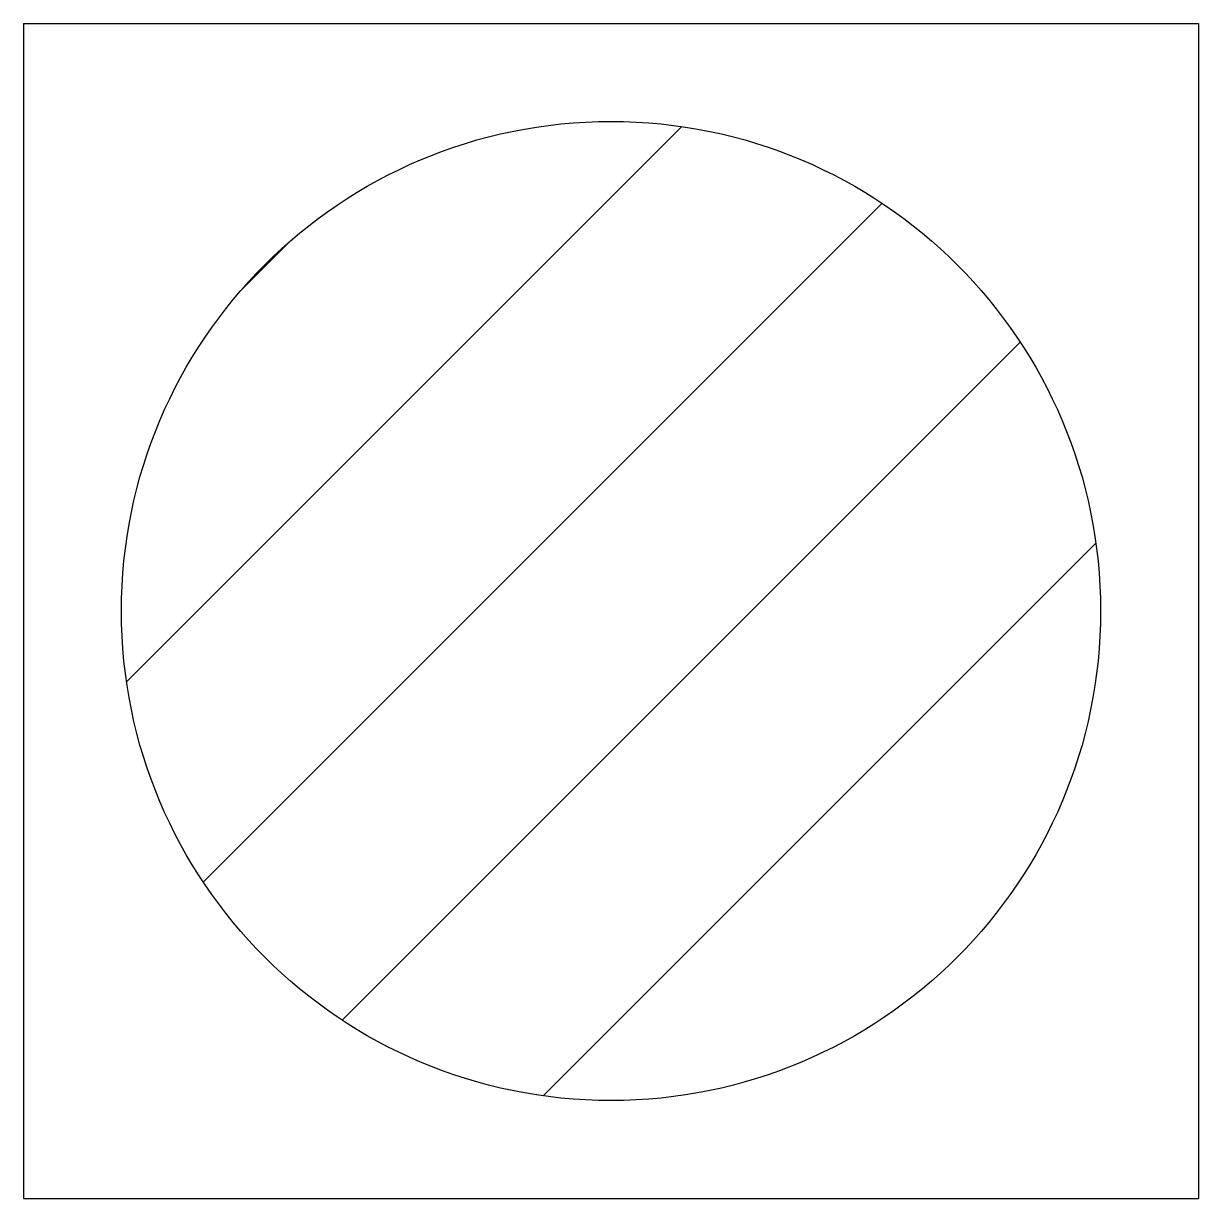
# Model space of a CAD drawing. Header units: millimetres. Extents: x -10191.923 to -10191.623, y -370.247 to -369.947.
import ezdxf

# ---------------------------------------------------------------- set-up
doc = ezdxf.new("R2010")
doc.units = ezdxf.units.MM
doc.header["$LTSCALE"] = 10
doc.layers.add('Tub_esgoto_símbolos', color=2, linetype='Continuous')

msp = doc.modelspace()

# ---------------------------------------------------------------- hatches: boundary and pattern name
at = {"layer": 'Tub_esgoto_símbolos'}
h = msp.add_hatch(dxfattribs=at)
h.set_pattern_fill('_USER', color=1, scale=0.05, angle=45, style=0, pattern_type=0)
h.set_pattern_definition([(45, (1.04866, -1.145873), (-0.03535533906, 0.03535533906), [])])
h.paths.add_polyline_path([(-10191.89816, -370.09736, 1), (-10191.64816, -370.09736, 1)])

# ---------------------------------------------------------------- linework, layer by layer
for p, q in [((-10191.92316, -369.94736), (-10191.92316, -370.24736)), ((-10191.92316, -369.94736), (-10191.62316, -369.94736)), ((-10191.62316, -369.94736), (-10191.62316, -370.24736)), ((-10191.92316, -370.24736), (-10191.62316, -370.24736))]:
    msp.add_line(p, q, dxfattribs=at)
msp.add_circle((-10191.77316, -370.09736), 0.125, dxfattribs=at)

doc.saveas('drawing.dxf')
